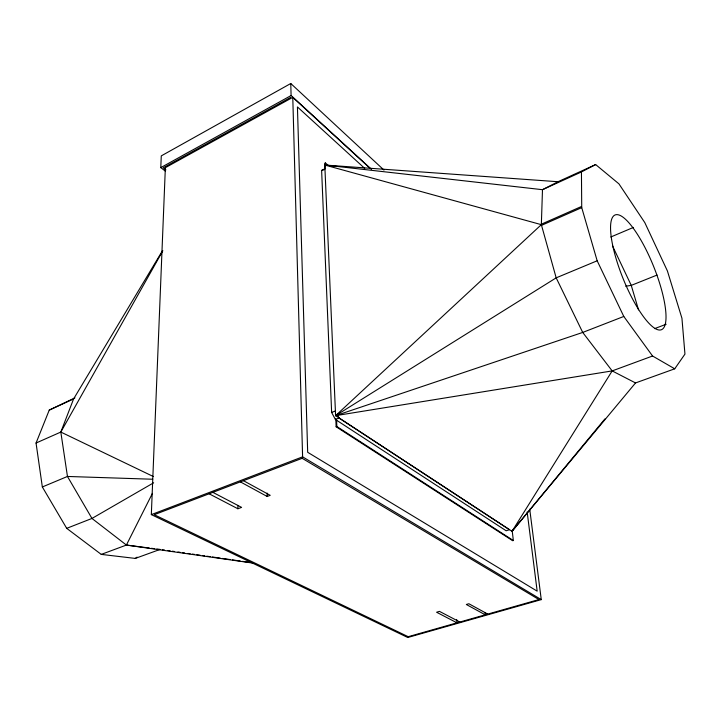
<?xml version="1.0" encoding="UTF-8"?>
<svg xmlns="http://www.w3.org/2000/svg" width="721" height="721" viewBox="0 0 721 721"><rect width="100%" height="100%" fill="white"/><g stroke="black" fill="none" stroke-linecap="round" stroke-linejoin="round"><path stroke-width="1.08" d="M212.866 492.353L241.607 507.386L237.885 508.756L237.894 505.385M529.719 509.152L541.264 599.62L407.753 637.499L151.329 514.614L165.361 167.678L292.78 97.353L369.864 168.128M165.253 171.039L160.783 167.623L161.279 155.88L290.77 83.501L383.96 170.066M253.431 563.173L126.4 545.058L91.964 518.444L67.459 476.455L60.825 432.059L73.578 398.965L162.576 250.557M156.836 548.987L160.098 549.411L135.296 558.414L101.246 554.395L66.702 528.34L42.341 486.963L36.05 443.036L49.244 410.096L74.903 397.866M101.246 554.395L126.4 545.058L152.419 493.371M36.05 443.036L60.825 432.059L162.838 250.728M604.919 418.919L512.027 531.305L612.174 370.909L652.568 356.012L674.73 368.81L684.95 354.101L681.94 318.258L667.394 270.916L644.799 222.6L618.924 183.855L595.654 164.568L558 181.728L542.489 189.695L324.792 165.028L335.598 415.656L512.027 531.305L635.534 382.941L674.73 368.81M512.027 531.305L513.902 528.502M135.296 558.414L137.098 557.126M153.645 482.8L91.964 518.444L66.702 528.34M160.783 167.623L291.095 95.532L290.77 83.501M290.761 97.353L163.225 167.813L165.902 169.859M635.534 382.941L612.174 370.909L582.712 332.435L556.179 277.846L541.345 224.664L542.489 189.695L581.441 171.959L595.654 164.568M327.92 165.163L325.396 162.928L324.774 163.243L325.018 168.858M338.077 416.269L339.014 418.027L509.441 529.719L506.151 530.764L335.373 419.451L331.633 412.448L321.629 170.417L324.838 168.777M49.244 410.096L73.578 398.965M581.523 206.476L541.354 224.195L541.534 225.34L581.73 207.63L581.441 171.959M610.768 237.011L633.453 227.403M42.341 486.963L67.459 476.455L152.69 479.24M581.73 207.63L597.168 260.786L556.179 277.846L335.598 415.656L612.174 370.909M657.065 275.052L631.254 285.39L625.684 286.21M331.633 412.448L335.274 411.006M335.373 419.451L339.014 418.027M335.806 418.937L336.139 426.787L336.86 426.508L513.352 540.525L512.162 530.503M652.568 356.012L623.791 316.456L582.712 332.435L335.598 415.656L541.345 224.664L324.792 165.028L558 181.728M151.329 514.614L302.595 456.853L541.264 599.62M654.623 328.623L666.177 324.243M240.363 481.871L267.167 496.463L270.222 495.327L243.455 480.691M513.352 540.525L512.703 540.732L336.139 426.787M321.629 170.417L324.639 169.516M126.4 545.058L149.229 548.005M151.401 548.284L154.664 548.708M324.792 165.028L328.136 165.488M330.371 165.794L333.715 166.245M162.324 549.735L164.55 550.06M167.894 550.538L170.12 550.862M172.337 551.186L174.563 551.511M177.907 551.989L180.133 552.313M182.359 552.637L184.585 552.962M187.92 553.44L190.146 553.764M192.372 554.088L194.598 554.413M196.824 554.737L200.159 555.215M202.385 555.54L204.611 555.864M206.837 556.188L210.171 556.666M212.398 556.991L220.184 558.117M222.41 558.442L230.206 559.568M232.432 559.893L240.219 561.028M242.445 561.344L250.232 562.479M60.825 432.059L153.384 476.554M209.108 493.786L237.885 508.756M459.872 622.025L439.486 611.381L436.575 612.228L456.988 622.845L456.681 619.483M487.784 614.094L468.866 603.747L466.316 604.486L485.26 614.815L485.035 612.571M364.718 168.39L297.431 106.942L307.678 452.292L537.163 591.157L527.168 512.018M291.095 95.532L371.486 169.372M597.168 260.786L623.791 316.456M612.544 245.969L631.254 285.39L638.527 309.868M325.396 162.928L325.541 166.29M336.563 419.775L336.86 426.508M292.78 97.353L302.595 456.853M267.13 493.083L267.167 496.463M302.171 458.304L154.222 514.713L408.221 636.697L538.947 599.557L302.171 458.304M611.543 239.093A61.889 16.43 68 0 0 658.084 329.812A61.889 16.43 68 0 0 645.304 248.15A61.889 16.43 68 0 0 611.543 239.093"/></g></svg>
